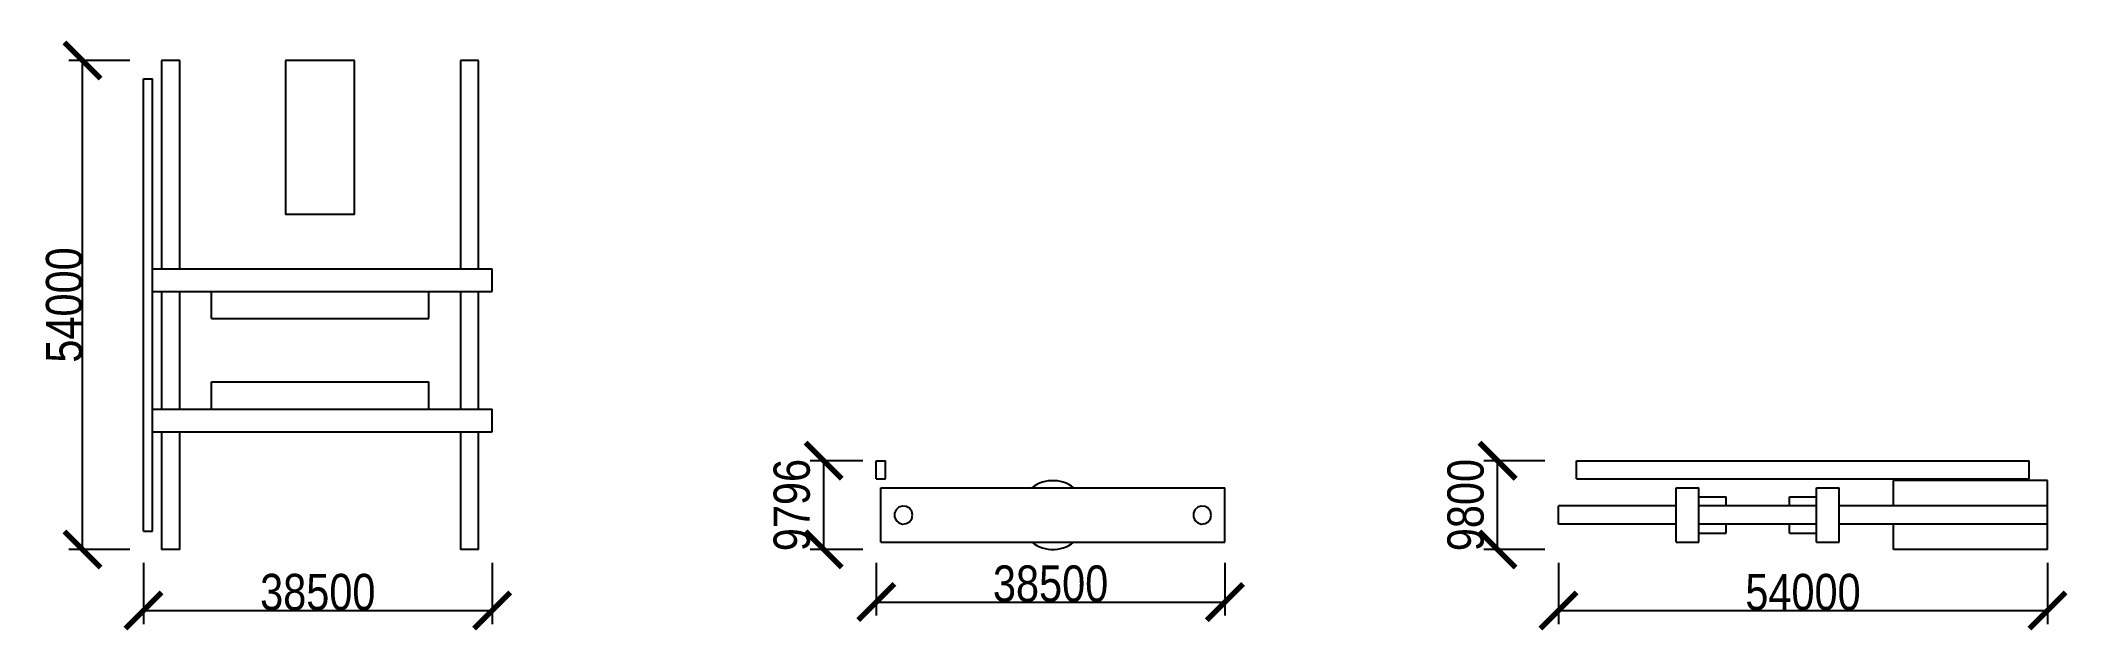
# Model space of a CAD drawing. Header units: millimetres. Extents: x -114 to 2125, y -90 to 562.
import ezdxf

# ---------------------------------------------------------------- set-up
doc = ezdxf.new("R2010")
doc.units = ezdxf.units.MM
doc.layers.add('DIM', color=5, linetype='Continuous')
doc.layers.add('OUTLINE', color=7, linetype='Continuous')
doc.styles.add('OpenSansCondensed-Light', font='OpenSansCondensed-Light.ttf')
doc.dimstyles.new('EZDXF', dxfattribs={"dimtxt": 0.25, "dimasz": 0.175, "dimexe": 0.375, "dimexo": 0.125, "dimgap": 0.1, "dimtad": 1, "dimlfac": 100, "dimzin": 12, "dimdsep": 46, "dimtxsty": 'OpenSansCondensed-Light', "dimblk": 'ARCHTICK', "dimcen": 2.5, "dimazin": 3, "dimtfac": 0.5, "dimtmove": 2, "dimatfit": 3})

# ---------------------------------------------------------------- blocks, each defined once
blk = doc.blocks.new('_ARCHTICK')
at = {"color": 0, "linetype": 'BYBLOCK', "const_width": 0.15}
blk.add_lwpolyline([(-0.5, -0.5), (0.5, 0.5)], dxfattribs=at)

msp = doc.modelspace()

# ---------------------------------------------------------------- linework, layer by layer
at = {"layer": 'OUTLINE'}
for points in [[(40, 540), (38.667, 540), (37.333, 540), (36, 540), (34.667, 540), (33.333, 540), (32, 540), (30.667, 540), (29.333, 540), (28, 540), (26.667, 540), (25.333, 540), (24, 540), (22.667, 540), (21.333, 540), (20, 540)], [(20, 540), (20, 310)], [(40, 310), (40, 540)], [(233, 540), (227.933, 540), (222.867, 540), (217.8, 540), (212.733, 540), (207.667, 540), (202.6, 540), (197.533, 540), (192.467, 540), (187.4, 540), (182.333, 540), (177.267, 540), (172.2, 540), (167.133, 540), (162.067, 540), (157, 540)], [(157, 540), (157, 370)], [(233, 370), (233, 540)], [(370, 540), (368.667, 540), (367.333, 540), (366, 540), (364.667, 540), (363.333, 540), (362, 540), (360.667, 540), (359.333, 540), (358, 540), (356.667, 540), (355.333, 540), (354, 540), (352.667, 540), (351.333, 540), (350, 540)], [(350, 540), (350, 310)], [(370, 310), (370, 540)], [(0, 20), (0, 520)], [(0, 520), (10, 520)], [(10, 20), (10, 520)], [(233, 370), (227.933, 370), (222.867, 370), (217.8, 370), (212.733, 370), (207.667, 370), (202.6, 370), (197.533, 370), (192.467, 370), (187.4, 370), (182.333, 370), (177.267, 370), (172.2, 370), (167.133, 370), (162.067, 370), (157, 370)], [(10, 310), (385, 310)], [(385, 285), (385, 310)], [(10, 285), (385, 285)], [(20, 285), (20, 155)], [(40, 155), (40, 285)], [(75, 255), (75, 285)], [(315, 255), (315, 285)], [(350, 285), (350, 155)], [(370, 155), (370, 285)], [(75, 255), (315, 255)], [(75, 155), (75, 185)], [(75, 185), (315, 185)], [(315, 155), (315, 185)], [(10, 155), (385, 155)], [(385, 130), (385, 155)], [(10, 130), (385, 130)], [(20, 130), (20, 0)], [(40, 0), (40, 130)], [(350, 130), (350, 0)], [(370, 0), (370, 130)], [(809.4, 77.963), (809.4, 97.963)], [(809.4, 97.963), (819.4, 97.963)], [(819.4, 77.963), (819.4, 97.963)], [(1583, 78), (1583, 98)], [(1583, 98), (2083, 98)], [(2083, 78), (2083, 98)], [(809.4, 77.963), (819.4, 77.963)], [(814.4, 7.963), (814.4, 67.963)], [(814.4, 67.963), (1194.4, 67.963)], [(1027.724, 67.963), (1024.993, 69.899), (1022.103, 71.588), (1019.076, 73.015), (1015.934, 74.17), (1012.703, 75.045), (1009.408, 75.632), (1006.074, 75.926), (1002.726, 75.926), (999.392, 75.632), (996.097, 75.045), (992.866, 74.17), (989.724, 73.015), (986.697, 71.588), (983.807, 69.899), (981.076, 67.963)], [(1194.4, 7.963), (1194.4, 67.963)], [(1583, 78), (2083, 78)], [(1693, 8), (1693, 68)], [(1693, 68), (1718, 68)], [(1718, 8), (1718, 68)], [(1848, 8), (1848, 68)], [(1848, 68), (1873, 68)], [(1873, 8), (1873, 68)], [(1933, 48), (1933, 49.867), (1933, 51.733), (1933, 53.6), (1933, 55.467), (1933, 57.333), (1933, 59.2), (1933, 61.067), (1933, 62.933), (1933, 64.8), (1933, 66.667), (1933, 68.533), (1933, 70.4), (1933, 72.267), (1933, 74.133), (1933, 76)], [(2103, 76), (1933, 76)], [(2103, 48), (2103, 49.867), (2103, 51.733), (2103, 53.6), (2103, 55.467), (2103, 57.333), (2103, 59.2), (2103, 61.067), (2103, 62.933), (2103, 64.8), (2103, 66.667), (2103, 68.533), (2103, 70.4), (2103, 72.267), (2103, 74.133), (2103, 76)], [(849.4, 37.963), (848.535, 42.03), (846.091, 45.395), (842.49, 47.474), (838.355, 47.908), (834.4, 46.623), (831.31, 43.841), (829.619, 40.042), (829.619, 35.884), (831.31, 32.085), (834.4, 29.303), (838.355, 28.018), (842.49, 28.453), (846.091, 30.532), (848.535, 33.896), (849.4, 37.963)], [(1179.4, 37.963), (1178.535, 42.03), (1176.091, 45.395), (1172.49, 47.474), (1168.355, 47.908), (1164.4, 46.623), (1161.31, 43.841), (1159.619, 40.042), (1159.619, 35.884), (1161.31, 32.085), (1164.4, 29.303), (1168.355, 28.018), (1172.49, 28.453), (1176.091, 30.532), (1178.535, 33.896), (1179.4, 37.963)], [(1563, 38), (1563, 38.667), (1563, 39.333), (1563, 40), (1563, 40.667), (1563, 41.333), (1563, 42), (1563, 42.667), (1563, 43.333), (1563, 44), (1563, 44.667), (1563, 45.333), (1563, 46), (1563, 46.667), (1563, 47.333), (1563, 48)], [(1693, 48), (1563, 48)], [(1718, 58), (1748, 58)], [(1848, 48), (1718, 48)], [(1748, 48), (1748, 58)], [(1818, 48), (1818, 58)], [(1818, 58), (1848, 58)], [(2103, 48), (1873, 48)], [(2103, 38), (2103, 38.667), (2103, 39.333), (2103, 40), (2103, 40.667), (2103, 41.333), (2103, 42), (2103, 42.667), (2103, 43.333), (2103, 44), (2103, 44.667), (2103, 45.333), (2103, 46), (2103, 46.667), (2103, 47.333), (2103, 48)], [(1563, 28), (1563, 28.667), (1563, 29.333), (1563, 30), (1563, 30.667), (1563, 31.333), (1563, 32), (1563, 32.667), (1563, 33.333), (1563, 34), (1563, 34.667), (1563, 35.333), (1563, 36), (1563, 36.667), (1563, 37.333), (1563, 38)], [(1693, 28), (1563, 28)], [(1848, 28), (1718, 28)], [(1748, 18), (1748, 28)], [(1818, 18), (1818, 28)], [(2103, 28), (1873, 28)], [(1933, 0), (1933, 1.867), (1933, 3.733), (1933, 5.6), (1933, 7.467), (1933, 9.333), (1933, 11.2), (1933, 13.067), (1933, 14.933), (1933, 16.8), (1933, 18.667), (1933, 20.533), (1933, 22.4), (1933, 24.267), (1933, 26.133), (1933, 28)], [(2103, 28), (2103, 28.667), (2103, 29.333), (2103, 30), (2103, 30.667), (2103, 31.333), (2103, 32), (2103, 32.667), (2103, 33.333), (2103, 34), (2103, 34.667), (2103, 35.333), (2103, 36), (2103, 36.667), (2103, 37.333), (2103, 38)], [(2103, 0), (2103, 1.867), (2103, 3.733), (2103, 5.6), (2103, 7.467), (2103, 9.333), (2103, 11.2), (2103, 13.067), (2103, 14.933), (2103, 16.8), (2103, 18.667), (2103, 20.533), (2103, 22.4), (2103, 24.267), (2103, 26.133), (2103, 28)], [(0, 20), (10, 20)], [(40, 0), (38.667, 0), (37.333, 0), (36, 0), (34.667, 0), (33.333, 0), (32, 0), (30.667, 0), (29.333, 0), (28, 0), (26.667, 0), (25.333, 0), (24, 0), (22.667, 0), (21.333, 0), (20, 0)], [(370, 0), (368.667, 0), (367.333, 0), (366, 0), (364.667, 0), (363.333, 0), (362, 0), (360.667, 0), (359.333, 0), (358, 0), (356.667, 0), (355.333, 0), (354, 0), (352.667, 0), (351.333, 0), (350, 0)], [(814.4, 7.963), (1194.4, 7.963)], [(981.076, 7.963), (983.807, 6.027), (986.697, 4.339), (989.724, 2.911), (992.866, 1.756), (996.097, 0.881), (999.392, 0.295), (1002.726, 0), (1006.074, 0), (1009.408, 0.295), (1012.703, 0.881), (1015.934, 1.756), (1019.076, 2.911), (1022.103, 4.339), (1024.993, 6.027), (1027.724, 7.963)], [(1693, 8), (1718, 8)], [(1718, 18), (1748, 18)], [(1818, 18), (1848, 18)], [(1848, 8), (1873, 8)], [(2103, 0), (1933, 0)]]:
    msp.add_lwpolyline(points, dxfattribs=at)

# ---------------------------------------------------------------- dimensions: what is measured, and where the dimension line sits
at = {"layer": 'DIM'}
for base, p1, p2 in [((-67.4, 0), (0, 0), (0, 540)), ((751.3, 0), (809.4, 0), (809.4, 97.963)), ((1495.6, 0), (1563, 0), (1563, 98))]:
    msp.add_linear_dim(base=base, p1=p1, p2=p2, angle=90, dimstyle='EZDXF', override={"dimtxt": 40, "dimasz": 40, "dimexe": 15, "dimexo": 15, "dimdec": 0}, dxfattribs=at).render()
for base, p1, p2 in [((0, -67.4), (0, 0), (385, 0)), ((809.4, -58.1), (809.4, 0), (1194.4, 0)), ((1563, -67.4), (1563, 0), (2103, 0))]:
    msp.add_linear_dim(base=base, p1=p1, p2=p2, dimstyle='EZDXF', override={"dimtxt": 40, "dimasz": 40, "dimexe": 15, "dimexo": 15, "dimdec": 0}, dxfattribs=at).render()

doc.saveas('drawing.dxf')
